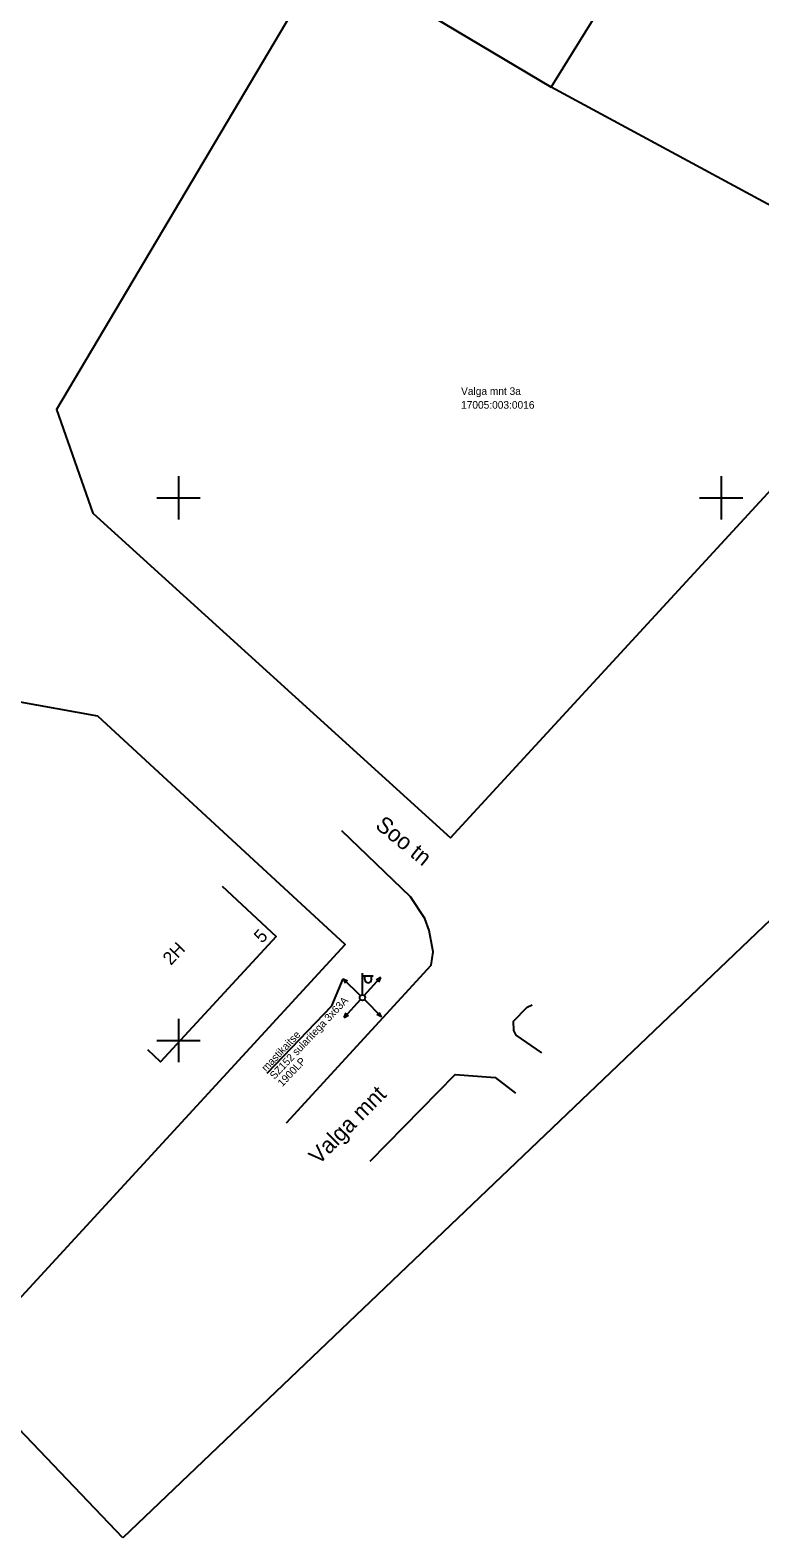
# Model space of a CAD drawing. Extents: x 641196 to 641438, y 6455804 to 6456060.
# Drawn here: x 641286.3 to 641353.6, y 6455804.1 to 6455943.1 of the extents above; entities that cross this region are included whole.
import ezdxf

# ---------------------------------------------------------------- set-up
doc = ezdxf.new("R2010")
doc.units = 0
for name, color, linetype in [('HOONE', 7, 'Continuous'), ('MPOHULIIN', 7, 'Continuous'), ('PIIR', 7, 'Continuous'), ('POST', 7, 'Continuous'), ('TEE', 7, 'Continuous'), ('VORK', 7, 'Continuous'), ('VORMISTUS', 7, 'Continuous')]:
    doc.layers.add(name, color=color, linetype=linetype)

msp = doc.modelspace()

# ---------------------------------------------------------------- linework, layer by layer
at = {"layer": 'HOONE'}
msp.add_lwpolyline([(641304.01, 6455864.21), (641309, 6455859.59), (641298.32, 6455848.03), (641297.15, 6455849.13)], dxfattribs=at)
at = {"layer": 'MPOHULIIN'}
for p, q in [((641315.16, 6455855.69), (641315.37, 6455855.27)), ((641315.16, 6455855.69), (641315.58, 6455855.48)), ((641316.76, 6455854.12), (641315.16, 6455855.69)), ((641317.11, 6455854.13), (641318.61, 6455855.8)), ((641318.61, 6455855.8), (641318.2, 6455855.56)), ((641318.61, 6455855.8), (641318.42, 6455855.36)), ((641316.94, 6455853.94), (641316.94, 6455853.94)), ((641316.94, 6455853.94), (641316.94, 6455853.94)), ((641316.94, 6455853.94), (641316.94, 6455853.94)), ((641316.94, 6455853.94), (641316.94, 6455853.94)), ((641316.77, 6455853.76), (641315.25, 6455852.1)), ((641315.25, 6455852.1), (641315.45, 6455852.53)), ((641317.12, 6455853.76), (641318.69, 6455852.16)), ((641318.69, 6455852.16), (641318.48, 6455852.58)), ((641315.25, 6455852.1), (641315.67, 6455852.33)), ((641318.69, 6455852.16), (641318.27, 6455852.38))]:
    msp.add_line(p, q, dxfattribs=at)
at = {"layer": 'PIIR'}
for points in [[(641381.16, 6455934.21), (641401.95, 6455966.49), (641340.84, 6455991.96), (641313.65, 6455950.2), (641334.34, 6455937.85), (641340.67, 6455948.11), (641347.08, 6455944.33), (641362.69, 6455946.26)], [(641325.05, 6455868.67), (641370.66, 6455918.23), (641334.34, 6455937.85), (641313.65, 6455950.2), (641288.74, 6455908.14), (641292.09, 6455898.6)], [(641270.46, 6455810.04), (641315.35, 6455858.84), (641292.55, 6455879.89), (641262.53, 6455885.29), (641239.42, 6455859.81), (641229.68, 6455849.06)]]:
    msp.add_lwpolyline(points, close=True, dxfattribs=at)
at = {"layer": 'POST'}
for p, q in [((641316.94, 6455854.19), (641316.94, 6455856.19)), ((641316.94, 6455855.94), (641317.94, 6455855.94)), ((641317.17, 6455855.62), (641317.17, 6455855.94)), ((641317.78, 6455855.62), (641317.78, 6455855.94)), ((641316.94, 6455853.94), (641316.94, 6455853.94))]:
    msp.add_line(p, q, dxfattribs=at)
msp.add_lwpolyline([(641308.15, 6455846.98), (641314.12, 6455853.19), (641315.17, 6455855.67)], dxfattribs=at)
msp.add_circle((641316.94, 6455853.94), 0.25, dxfattribs=at)
msp.add_arc((641317.47, 6455855.62), 0.306, 180, 0, dxfattribs=at)
at = {"layer": 'TEE'}
for points in [[(641309.95, 6455842.4), (641323.28, 6455856.94), (641323.47, 6455858.16), (641323.09, 6455860.14), (641322.7, 6455861.23), (641321.36, 6455863.24), (641315.03, 6455869.32)], [(641333.48, 6455848.84), (641331.11, 6455850.49), (641330.9, 6455850.91), (641330.87, 6455851.76), (641332.13, 6455853.05), (641332.58, 6455853.29)], [(641317.65, 6455838.88), (641325.48, 6455846.86), (641329.18, 6455846.58), (641331.04, 6455845.14)]]:
    msp.add_lwpolyline(points, dxfattribs=at)
at = {"layer": 'VORK'}
for p, q in [((641300, 6455902), (641300, 6455898)), ((641350, 6455902), (641350, 6455898)), ((641298, 6455900), (641302, 6455900)), ((641348, 6455900), (641352, 6455900)), ((641300, 6455852), (641300, 6455848)), ((641298, 6455850), (641302, 6455850))]:
    msp.add_line(p, q, dxfattribs=at)
at = {"layer": 'VORMISTUS'}
msp.add_lwpolyline([(641294.87, 6455804.15), (641195.8, 6455907.96), (641338.67, 6456044.32), (641437.74, 6455940.51)], close=True, dxfattribs=at)

# ---------------------------------------------------------------- texts
at = {"layer": 'HOONE'}
for s, p in [('5', (641307.68, 6455858.89)), ('2H', (641299.28, 6455856.86))]:
    msp.add_text(s, height=1.2, rotation=46.0197, dxfattribs=at).set_placement(p)
at = {"layer": 'PIIR'}
for s, p in [('Valga mnt 3a', (641326.03, 6455909.5)), ('17005:003:0016', (641326.03, 6455908.23))]:
    msp.add_text(s, height=0.7, dxfattribs=at).set_placement(p)
at = {"layer": 'POST'}
for s, p in [('SZ152 sularitega 3x63A', (641308.83, 6455846.36)), ('mastikaitse ', (641308.07, 6455847.08)), ('1900LP', (641309.56, 6455845.68))]:
    msp.add_text(s, height=0.7, rotation=46.6277, dxfattribs=at).set_placement(p)
at = {"layer": 'TEE'}
for s, rotation, p in [('Soo tn', 320.9114, (641318.03, 6455869.65)), ('Valga mnt', 45.4269, (641312.91, 6455838.47))]:
    msp.add_text(s, height=1.5, rotation=rotation, dxfattribs=at).set_placement(p)

doc.saveas('drawing.dxf')
